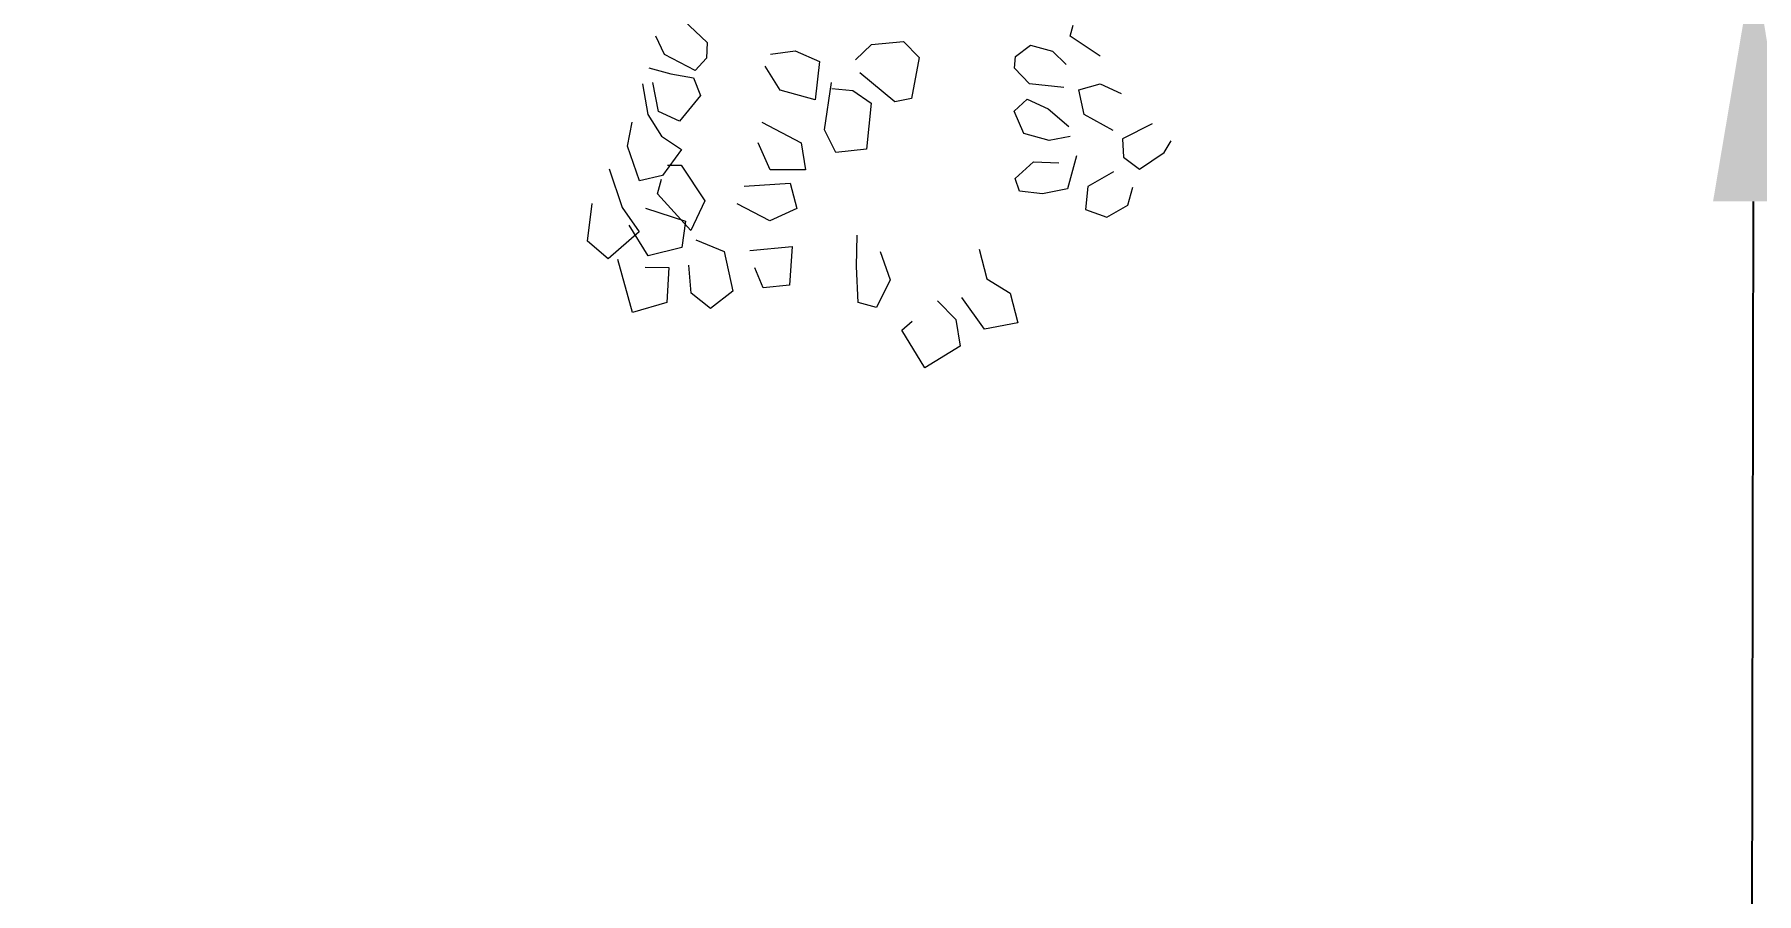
# Model space of a CAD drawing. Header units: metres. Extents: x 10 to 239, y 2 to 253.
# Drawn here: x 58.397 to 59.685, y 172.927 to 173.57 of the extents above; entities that cross this region are included whole.
import ezdxf

# ---------------------------------------------------------------- set-up
doc = ezdxf.new("R2010")
doc.units = ezdxf.units.M
doc.header["$MEASUREMENT"] = 0
doc.layers.get('Defpoints').update_dxf_attribs({"color": 9})
for name, color, linetype in [('-cotas', 252, 'Continuous'), ('1', 7, 'Continuous'), ('1estruct arco', 7, 'Continuous')]:
    doc.layers.add(name, color=color, linetype=linetype)
doc.layers.add('bloques veg', color=7, linetype='Continuous', lineweight=0, true_color=0xbbd5a5)
doc.styles.get("Standard").update_dxf_attribs({"font": 'arial.ttf'})
doc.dimstyles.get("Standard").update_dxf_attribs({"dimtxt": 0.18, "dimasz": 0.18, "dimexe": 0.18, "dimexo": 0.0625, "dimgap": 0.09, "dimtad": 0, "dimtih": 1, "dimtoh": 1, "dimdec": 4, "dimzin": 0, "dimdsep": 46, "dimtxsty": 'Standard', "dimcen": 0.09, "dimadec": 0, "dimazin": 0, "dimtfac": 1, "dimtdec": 4, "dimtofl": 0, "dimtmove": 0, "dimatfit": 3, "dimfxl": 1, "dimtolj": 1, "dimtzin": 0, "dimarcsym": 0})

# ---------------------------------------------------------------- blocks, each defined once
blk = doc.blocks.new('A$C0C3707A3')
at = {"layer": 'bloques veg'}
for p, q in [((0.0635, 0.3425), (0.0738, 0.3549)), ((0.0738, 0.3549), (0.0963, 0.3523)), ((0.0795, 0.3243), (0.0635, 0.3425)), ((0.1169, 0.3422), (0.0939, 0.3344)), ((0.0316, 0.3278), (0.0631, 0.3368)), ((0.0378, 0.3075), (0.0316, 0.3278)), ((0.0653, 0.3188), (0.0834, 0.3302)), ((0.0939, 0.3344), (0.0795, 0.3243)), ((0.1098, 0.3243), (0.1303, 0.3316)), ((0.1303, 0.3316), (0.1447, 0.3289)), ((0.0587, 0.3205), (0.0585, 0.3066)), ((0.0704, 0.2988), (0.0653, 0.3188)), ((0.0936, 0.3205), (0.0861, 0.2969)), ((0.1131, 0.3106), (0.1098, 0.3243)), ((0.1492, 0.3195), (0.1365, 0.3113)), ((0.1675, 0.3228), (0.1492, 0.3195)), ((0.151, 0.3132), (0.1683, 0.3168)), ((0.177, 0.3191), (0.1735, 0.306)), ((0.0585, 0.3066), (0.0378, 0.3075)), ((0.0806, 0.2937), (0.1022, 0.3135)), ((0.1022, 0.3135), (0.1109, 0.3112)), ((0.1287, 0.2994), (0.1131, 0.3106)), ((0.1193, 0.3078), (0.1194, 0.2996)), ((0.1365, 0.3113), (0.1287, 0.2994)), ((0.1454, 0.3008), (0.151, 0.3132)), ((0.1755, 0.2916), (0.185, 0.3099)), ((0.185, 0.3099), (0.1958, 0.3152)), ((0.0861, 0.2969), (0.0704, 0.2988)), ((0.1194, 0.2996), (0.0982, 0.2855)), ((0.1607, 0.2885), (0.1454, 0.3008)), ((0.1735, 0.306), (0.1711, 0.2927)), ((0.2053, 0.2987), (0.1923, 0.2847)), ((0.0344, 0.2817), (0.0433, 0.2932)), ((0.0433, 0.2932), (0.0599, 0.2946)), ((0.0751, 0.2905), (0.0683, 0.2737)), ((0.0982, 0.2855), (0.0806, 0.2937)), ((0.1711, 0.2927), (0.1607, 0.2885)), ((0.183, 0.2849), (0.1755, 0.2916)), ((0.0448, 0.2684), (0.0344, 0.2817)), ((0.1923, 0.2847), (0.183, 0.2849)), ((0.0683, 0.2737), (0.0448, 0.2684)), ((0.0867, 0.2467), (0.0965, 0.2662)), ((0.0689, 0.2585), (0.0715, 0.2334)), ((0.1071, 0.2622), (0.1091, 0.2349)), ((0.0469, 0.2504), (0.0587, 0.2554)), ((0.0486, 0.2348), (0.0469, 0.2504)), ((0.094, 0.2308), (0.0867, 0.2467)), ((0.1169, 0.2468), (0.1329, 0.2541)), ((0.1171, 0.2258), (0.1169, 0.2468)), ((0.1451, 0.252), (0.133, 0.2285)), ((0.1643, 0.2411), (0.1783, 0.2501)), ((0.1856, 0.247), (0.1876, 0.2325)), ((0.1587, 0.2204), (0.1643, 0.2411)), ((0.0715, 0.2334), (0.0486, 0.2348)), ((0.1091, 0.2349), (0.094, 0.2308)), ((0.133, 0.2285), (0.1171, 0.2258)), ((0.1876, 0.2325), (0.1813, 0.2179)), ((0.1274, 0.2079), (0.1409, 0.2147)), ((0.1409, 0.2147), (0.1689, 0.2107)), ((0.1813, 0.2179), (0.1587, 0.2204)), ((0.1296, 0.1898), (0.1274, 0.2079)), ((0.1654, 0.2105), (0.1644, 0.198)), ((0.0386, 0.194), (0.0598, 0.1952)), ((0.0598, 0.1952), (0.0784, 0.1949)), ((0.1644, 0.198), (0.1568, 0.1872)), ((0.1826, 0.1966), (0.1917, 0.1872)), ((0.0356, 0.1831), (0.0386, 0.194)), ((0.1568, 0.1872), (0.1296, 0.1898)), ((0.1577, 0.173), (0.1749, 0.194)), ((0.1917, 0.1872), (0.1936, 0.1681)), ((0.0521, 0.1752), (0.0356, 0.1831)), ((0.0689, 0.1812), (0.0521, 0.1752)), ((0, 0.1543), (0.0223, 0.1681)), ((0.0223, 0.1681), (0.0277, 0.162)), ((0.1597, 0.1632), (0.1577, 0.173)), ((0.1936, 0.1681), (0.1841, 0.1589)), ((0.013, 0.1333), (0, 0.1543)), ((0.1841, 0.1589), (0.1597, 0.1632)), ((0.0399, 0.147), (0.0289, 0.1361)), ((0.0289, 0.1361), (0.013, 0.1333)), ((0.0231, 0.119), (0.0419, 0.1326)), ((0.0271, 0.0993), (0.0231, 0.119)), ((0.0531, 0.1179), (0.0447, 0.1039)), ((0.0706, 0.1225), (0.0531, 0.1179)), ((0.0447, 0.1039), (0.0271, 0.0993)), ((0.1395, 0.0965), (0.1527, 0.1022)), ((0.1527, 0.1022), (0.1599, 0.0945)), ((0.1689, 0.0932), (0.1783, 0.1023)), ((0.1783, 0.1023), (0.1851, 0.1017)), ((0.1038, 0.0851), (0.1052, 0.0987)), ((0.1052, 0.0987), (0.1128, 0.1013)), ((0.1128, 0.1013), (0.1227, 0.0905)), ((0.1354, 0.0813), (0.1395, 0.0965)), ((0.1599, 0.0945), (0.1542, 0.082)), ((0.1669, 0.0728), (0.1689, 0.0932)), ((0.1851, 0.1017), (0.192, 0.0928)), ((0.192, 0.0928), (0.1885, 0.0798)), ((0.1069, 0.0703), (0.1038, 0.0851)), ((0.1227, 0.0905), (0.1222, 0.0755)), ((0.1542, 0.082), (0.1439, 0.0697)), ((0.1379, 0.069), (0.1354, 0.0813)), ((0.1885, 0.0798), (0.1805, 0.0715)), ((0.1264, 0.0651), (0.1069, 0.0703)), ((0.1509, 0.0608), (0.1656, 0.0639)), ((0.1656, 0.0639), (0.1692, 0.0513)), ((0.1856, 0.0515), (0.1974, 0.0693)), ((0.1974, 0.0693), (0.2039, 0.0676)), ((0.0947, 0.0596), (0.0901, 0.0469)), ((0.1083, 0.0583), (0.0947, 0.0596)), ((0.117, 0.0431), (0.1083, 0.0583)), ((0.1416, 0.0435), (0.1509, 0.0608)), ((0.1692, 0.0513), (0.1636, 0.0388)), ((0.0901, 0.0469), (0.0973, 0.0345)), ((0.0973, 0.0345), (0.1081, 0.0316)), ((0.1259, 0.0373), (0.1187, 0.0276)), ((0.1366, 0.0379), (0.1259, 0.0373)), ((0.1458, 0.0203), (0.1366, 0.0379)), ((0.1187, 0.0276), (0.1288, 0.0132)), ((0.1288, 0.0132), (0.1358, 0.009))]:
    blk.add_line(p, q, dxfattribs=at)
blk = doc.blocks.new('*D102')
at = {"layer": '-cotas', "color": 0, "lineweight": -2, "transparency": 16777216}
for p, q in [((59.1606, 173.6261), (59.8631, 173.6247)), ((59.6827, 173.445), (59.6761, 170.1701)), ((59.6684, 166.3829), (59.6751, 169.6888)), ((59.1456, 166.204), (59.8481, 166.2026))]:
    blk.add_line(p, q, dxfattribs=at)
at = {"layer": '-cotas', "color": 0, "transparency": 16777216}
for points in [[(59.6527, 173.4451), (59.7127, 173.445), (59.6831, 173.625)], [(59.6384, 166.383), (59.6984, 166.3829), (59.6681, 166.2029)]]:
    blk.add_solid(points, dxfattribs=at)
at = {"layer": 'Defpoints', "color": 0, "transparency": 16777216}
for p in [(59.0981, 173.6262), (59.6831, 173.625), (59.0831, 166.2041)]:
    blk.add_point(p, dxfattribs=at)
at = {"layer": '-cotas', "color": 0, "transparency": 16777216, "insert": (59.6756, 169.9295), "char_height": 0.3, "attachment_point": 5}
blk.add_mtext('\\A1;7.4221', dxfattribs=at)
blk = doc.blocks.new('*D90')
at = {"layer": '-cotas', "color": 0, "lineweight": -2, "transparency": 16777216}
for p, q in [((35.5997, 175.5332), (35.5997, 162.1857)), ((89.3642, 175.5332), (89.3642, 162.1857)), ((35.7797, 162.3657), (58.2102, 162.3657)), ((89.1842, 162.3657), (59.8709, 162.3657))]:
    blk.add_line(p, q, dxfattribs=at)
at = {"layer": '-cotas', "color": 0, "transparency": 16777216}
for points in [[(35.7797, 162.3957), (35.7797, 162.3357), (35.5997, 162.3657)], [(89.1842, 162.3957), (89.1842, 162.3357), (89.3642, 162.3657)]]:
    blk.add_solid(points, dxfattribs=at)
at = {"layer": 'Defpoints', "color": 0, "transparency": 16777216}
for p in [(35.5997, 175.5957), (89.3642, 175.5957), (89.3642, 162.3657)]:
    blk.add_point(p, dxfattribs=at)
at = {"layer": '-cotas', "color": 0, "transparency": 16777216, "insert": (59.0405, 162.3657), "char_height": 0.3, "attachment_point": 5}
blk.add_mtext('\\A1;53.7645', dxfattribs=at)

msp = doc.modelspace()

# ---------------------------------------------------------------- linework, layer by layer
at = {"layer": '1'}
msp.add_arc((59.48761, 43.10089), 130.61698, 83.881438, 94.3790722, dxfattribs=at)
at = {"layer": '1estruct arco'}
for radius, start, end in [(21.59873, 28.135936, 149.788644), (21.51609, 28.183951, 149.787683), (20.72709, 28.662092, 149.778129)]:
    msp.add_arc((59.06396, 158.01334), radius, start, end, dxfattribs=at)

# ---------------------------------------------------------------- block references
at = {"layer": 'bloques veg', "color": 2, "xscale": 1.260409816243446, "yscale": 1.260409816243446, "zscale": 1.260409816243446, "rotation": 89.61459607603958}
msp.add_blockref('A$C0C3707A3', (59.25767, 173.31927), dxfattribs=at)

# ---------------------------------------------------------------- dimensions: what is measured, and where the dimension line sits
at = {"layer": '-cotas'}
for base, p1, p2, angle, picture, middle in [((89.36416, 162.36569), (35.59966, 175.59571), (89.36416, 175.59571), 0, '*D90', (59.04055, 162.36569)), ((59.68307, 173.62502), (59.08311, 166.20412), (59.09811, 173.62621), 89.88421, '*D102', (59.6756, 169.92946))]:
    dim = msp.add_linear_dim(base=base, p1=p1, p2=p2, angle=angle, dimstyle='Standard', override={"dimtxt": 0.3}, dxfattribs=at)
    dim.commit()
    dim.dimension.update_dxf_attribs({"geometry": picture, "text_midpoint": middle, "dimtype": 161})

doc.saveas('drawing.dxf')
